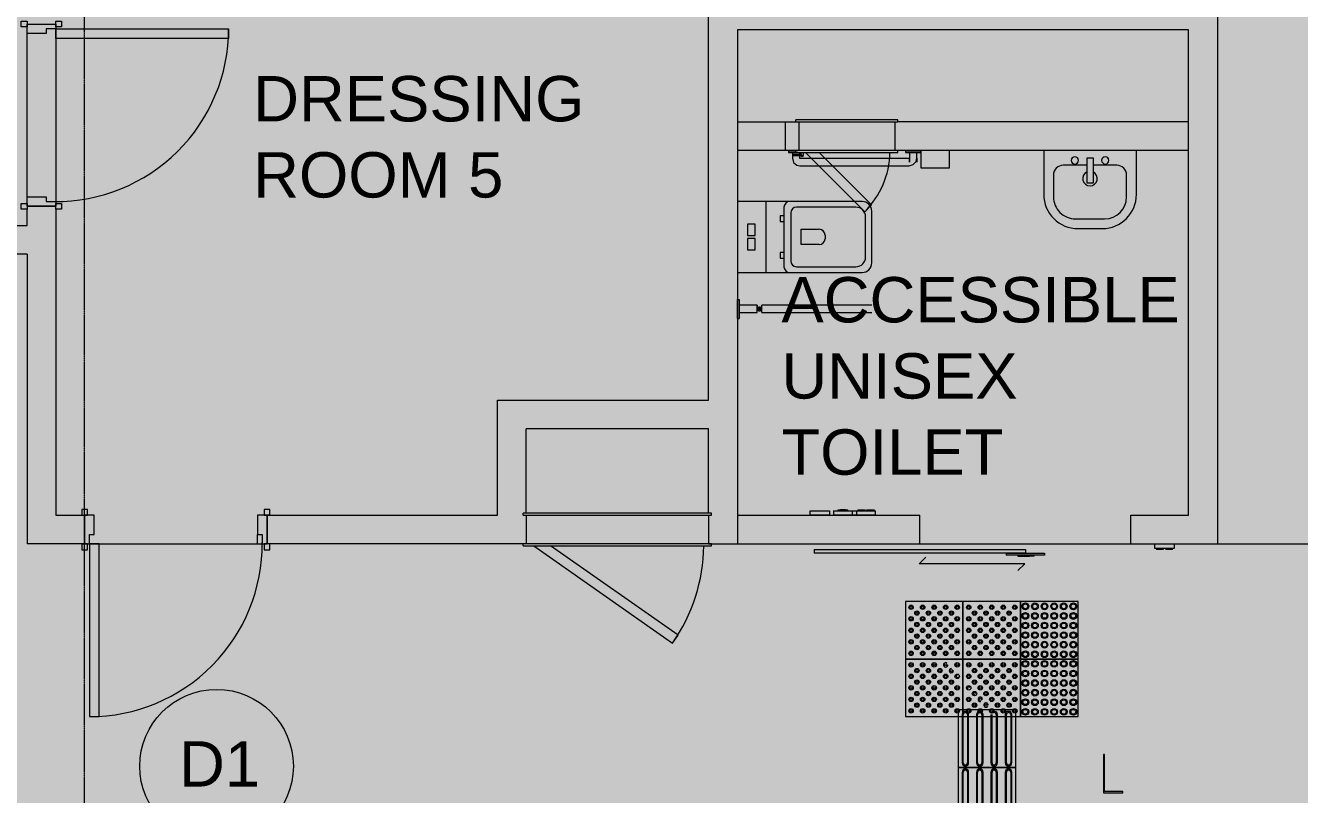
# Model space of a CAD drawing. Header units: millimetres. Extents: x 15878 to 679837, y -72324 to 391440.
# Drawn here: x 189474 to 196110, y 34341 to 38350 of the extents above; entities that cross this region are included whole.
import ezdxf

# ---------------------------------------------------------------- set-up
doc = ezdxf.new("R2010")
doc.units = ezdxf.units.MM
doc.linetypes.add('Grid Line__1_200_', pattern=[10.5, 6, -1.5, 1.5, -1.5])
for name, color, linetype, lineweight in [('A-DETL-GENF', 92, 'Continuous', 5), ('A-DETL-THIN', 151, 'Continuous', 5), ('A-DOOR', 31, 'Continuous', 5), ('A-DOOR-FRAM', 31, 'Continuous', 5), ('A-FLOR', 192, 'Continuous', 5), ('A-GENM', 13, 'Continuous', 5), ('A-WALL', 113, 'Continuous', 5), ('G-ANNO-TEXT', 231, 'Continuous', 5), ('P-SANR-FIXT', 6, 'Continuous', 5), ('S-GRID', 1, 'Continuous', 5)]:
    doc.layers.add(name, color=color, linetype=linetype, lineweight=lineweight)
doc.styles.add('Swis721 BT_2', font='swiss.ttf', dxfattribs={"height": 236.51772})

# ---------------------------------------------------------------- blocks, each defined once
blk = doc.blocks.new('DLN-Single Door__X01_ - _M02a_ 900 x 2450 _WH_-V410-G_F')
at = {"layer": 'A-DOOR', "color": 253}
for p, q in [((-450, 975), (-400, 975)), ((-450, 75), (-450, 975)), ((-400, 975), (-400, 75)), ((-490, 105), (-460, 105)), ((-490, 75), (-490, 105)), ((-475, 75), (-490, 75)), ((-460, 75), (-475, 75)), ((-460, 105), (-460, 75)), ((-400, 75), (-450, 75)), ((460, 75), (460, 105)), ((460, 105), (490, 105)), ((475, 75), (460, 75)), ((490, 75), (475, 75)), ((490, 105), (490, 75)), ((-490, -75), (-475, -75)), ((-490, -105), (-490, -75)), ((-460, -105), (-490, -105)), ((-475, -75), (-460, -75)), ((-460, -75), (-460, -105)), ((460, -105), (460, -75)), ((460, -75), (475, -75)), ((490, -105), (460, -105)), ((475, -75), (490, -75)), ((490, -75), (490, -105))]:
    blk.add_line(p, q, dxfattribs=at)
blk.add_arc((-450, 75), 900, 359.5, 90, dxfattribs=at)
at = {"layer": 'A-DOOR-FRAM', "color": 253}
for p, q in [((-475, 75), (-450, 75)), ((-475, -75), (-475, 75)), ((-450, 75), (-450, 25)), ((450, 75), (475, 75)), ((450, 25), (450, 75)), ((475, 75), (475, -75)), ((-450, 25), (-425, 25)), ((-425, 25), (-425, -75)), ((425, 25), (450, 25)), ((425, -75), (425, 25)), ((-425, -75), (-475, -75)), ((475, -75), (425, -75))]:
    blk.add_line(p, q, dxfattribs=at)
blk = doc.blocks.new('DLN-Access Panel__AP13_ - _AP13_ 900 x 1100 _WH_-13765078-G_F')
at = {"layer": 'A-DOOR', "color": 253}
for p, q in [((-490, 75), (-490, 85)), ((490, 85), (-490, 85)), ((-490, 75), (490, 75)), ((490, 75), (490, 85)), ((-490, -85), (-490, -75)), ((490, -75), (-490, -75)), ((-490, -85), (490, -85)), ((-435.7, -85), (287.2, -591.2)), ((315.9, -550.3), (-348.5, -85)), ((490, -85), (490, -75)), ((287.2, -591.2), (315.9, -550.3))]:
    blk.add_line(p, q, dxfattribs=at)
blk.add_arc((-450, -75), 900, 325, 359.34653, dxfattribs=at)
at = {"layer": 'A-DOOR-FRAM', "color": 253}
for p, q in [((-475, 75), (-475, -75)), ((475, 75), (475, -75))]:
    blk.add_line(p, q, dxfattribs=at)
blk = doc.blocks.new('DLN-Single Door__X01_ - _M05_ 900 x 2450 _WH_-16935543-G_F')
at = {"layer": 'A-DOOR', "color": 253}
for p, q in [((-460, 105), (-490, 105)), ((-490, 105), (-490, 75)), ((-490, 75), (-475, 75)), ((-475, 75), (-460, 75)), ((-460, 75), (-460, 105)), ((490, 105), (460, 105)), ((460, 105), (460, 75)), ((460, 75), (475, 75)), ((475, 75), (490, 75)), ((490, 75), (490, 105)), ((-475, -75), (-490, -75)), ((-490, -75), (-490, -105)), ((-490, -105), (-460, -105)), ((-460, -75), (-475, -75)), ((-460, -105), (-460, -75)), ((-400, -75), (-450, -75)), ((-450, -75), (-450, -975)), ((-400, -975), (-400, -75)), ((475, -75), (460, -75)), ((460, -75), (460, -105)), ((460, -105), (490, -105)), ((490, -75), (475, -75)), ((490, -105), (490, -75)), ((-450, -975), (-400, -975))]:
    blk.add_line(p, q, dxfattribs=at)
blk.add_arc((-450, -75), 900, 270, 0.5, dxfattribs=at)
at = {"layer": 'A-DOOR-FRAM', "color": 253}
for p, q in [((-425, 75), (-475, 75)), ((-475, 75), (-475, -75)), ((-425, -25), (-425, 75)), ((425, 75), (425, -25)), ((475, 75), (425, 75)), ((475, -75), (475, 75)), ((-450, -75), (-450, -25)), ((-450, -25), (-425, -25)), ((425, -25), (450, -25)), ((450, -25), (450, -75)), ((-475, -75), (-450, -75)), ((450, -75), (475, -75))]:
    blk.add_line(p, q, dxfattribs=at)
blk = doc.blocks.new('wash_basin_12267 - 19_ x 16_-13414772-G_F')
at = {"layer": 'P-SANR-FIXT', "color": 253}
for p, q in [((357.1, 481.4), (230.1, 481.4)), ((369.8, 430.6), (217.4, 430.6)), ((52.3, 303.6), (52.3, 75)), ((103.1, 316.3), (103.1, 202)), ((484.1, 202), (484.1, 316.3)), ((534.9, 75), (534.9, 303.6)), ((277.7, 112), (277.7, 244.6)), ((277.7, 244.6), (309.3, 244.6)), ((309.3, 244.6), (309.3, 112)), ((153.9, 151.2), (277.7, 151.2)), ((309.3, 151.2), (433.3, 151.2)), ((52.3, 75), (534.9, 75)), ((309.3, 112), (277.7, 112))]:
    blk.add_line(p, q, dxfattribs=at)
for centre, radius, start, end in [((230.1, 303.6), 177.8, 90, 180), ((357.1, 303.6), 177.8, 360, 90), ((217.4, 316.3), 114.3, 90, 180), ((369.8, 316.3), 114.3, 360, 90), ((153.9, 202), 50.8, 180, 270), ((293.6, 220.8), 38.1, 294.3702, 245.37568), ((433.3, 202), 50.8, 270, 0), ((214.2, 125.8), 19, 0, 180), ((372.8, 125.8), 19, 0, 180), ((214.2, 125.8), 19, 180, 0), ((372.8, 125.8), 19, 180, 0)]:
    blk.add_arc(centre, radius, start, end, dxfattribs=at)
blk = doc.blocks.new('DLN-Access Panel__AP01_ - _AP04_ 450 x 650 _WH_-V653-G_F')
at = {"layer": 'A-DOOR', "color": 253}
for p, q in [((-265, 75), (-265, 85)), ((265, 85), (-265, 85)), ((-265, 75), (265, 75)), ((265, 75), (265, 85)), ((-240, -95), (-277.5, -95)), ((-277.5, -95), (-277.5, -100)), ((-277.5, -100), (-239.6, -100)), ((-265, -85), (-265, -75)), ((265, -75), (-265, -75)), ((-265, -85), (265, -85)), ((-240, -85), (-240, -97.5)), ((-225, -97.5), (-225, -85)), ((-215, -85), (93.2, -393.2)), ((128.6, -357.8), (-144.3, -85)), ((265, -85), (265, -75)), ((93.2, -393.2), (128.6, -357.8))]:
    blk.add_line(p, q, dxfattribs=at)
for centre, radius, start, end in [((-232.5, -97.5), 7.5, 180, 0), ((-232.5, -97.5), 7.5, 195, 0), ((-232.5, -97.5), 7.5, 199.47122, 360), ((-232.5, -97.5), 7.5, 199.47122, 360), ((-232.5, -97.5), 2, 180, 360), ((-232.5, -97.5), 2, 180, 360), ((-225, -75), 450, 315, 358.68242)]:
    blk.add_arc(centre, radius, start, end, dxfattribs=at)
at = {"layer": 'A-DOOR-FRAM', "color": 253}
for p, q in [((-250, 75), (-250, -75)), ((250, 75), (250, -75))]:
    blk.add_line(p, q, dxfattribs=at)
blk = doc.blocks.new('DLN_Toilet-Disable - DLN_Toilet-Disable-V751-G_F')
at = {"layer": 'P-SANR-FIXT', "color": 253}
for p, q in [((-425, 0), (-325, 0)), ((-425, 0), (-425, -10)), ((-325, -10), (-425, -10)), ((-394, -10), (-394, -103.2)), ((-356, -103.2), (-356, -10)), ((-325, 0), (-325, -10)), ((185, 0), (-185, 0)), ((-185, 0), (-185, -145)), ((185, 0), (-185, 0)), ((-7.5, -52.5), (-67.5, -52.5)), ((-67.5, -52.5), (-67.5, -92.5)), ((-7.5, -92.5), (-7.5, -52.5)), ((7.5, -52.5), (7.5, -92.5)), ((67.5, -52.5), (7.5, -52.5)), ((67.5, -92.5), (67.5, -52.5)), ((185, -145), (185, 0)), ((-394, -103.2), (-356, -103.2)), ((-394, -128.2), (-394, -700)), ((-394, -128.2), (-356, -128.2)), ((-365, -110.7), (-385, -110.7)), ((-385, -110.7), (-385, -120.7)), ((-385, -120.7), (-385, -110.7)), ((-385, -120.7), (-365, -120.7)), ((-382.5, -115.7), (-382.5, -103.2)), ((-382.5, -110.7), (-382.5, -120.7)), ((-382.5, -120.7), (-382.5, -110.7)), ((-382.5, -115.7), (-382.5, -115.7)), ((-382.5, -125.7), (-377.5, -125.7)), ((-377.5, -103.2), (-377.5, -115.7)), ((-372.5, -105.7), (-377.5, -105.7)), ((-377.5, -120.7), (-377.5, -110.7)), ((-377.5, -110.7), (-377.5, -120.7)), ((-377.5, -110.7), (-377.5, -120.7)), ((-377.5, -120.7), (-377.5, -110.7)), ((-377.5, -115.7), (-377.5, -115.7)), ((-377.5, -128.2), (-377.5, -115.7)), ((-377.5, -115.7), (-377.5, -115.7)), ((-372.5, -115.7), (-372.5, -103.2)), ((-372.5, -120.7), (-372.5, -110.7)), ((-372.5, -110.7), (-372.5, -120.7)), ((-372.5, -110.7), (-372.5, -120.7)), ((-372.5, -120.7), (-372.5, -110.7)), ((-372.5, -115.7), (-372.5, -128.2)), ((-372.5, -115.7), (-372.5, -115.7)), ((-372.5, -115.7), (-372.5, -115.7)), ((-372.5, -125.7), (-367.5, -125.7)), ((-367.5, -103.2), (-367.5, -115.7)), ((-367.5, -110.7), (-367.5, -120.7)), ((-367.5, -120.7), (-367.5, -110.7)), ((-367.5, -115.7), (-367.5, -115.7)), ((-365, -110.7), (-365, -120.7)), ((-365, -120.7), (-365, -110.7)), ((-356, -103.2), (-361.6, -103.2)), ((-356, -700), (-356, -128.2)), ((-67.5, -92.5), (-7.5, -92.5)), ((7.5, -92.5), (67.5, -92.5)), ((-185, -145), (-185, -272.8)), ((-180, -150), (180, -150)), ((185, -272.8), (185, -145)), ((155, -242.8), (-155, -242.8)), ((-80, -222.8), (-110, -222.8)), ((-110, -222.8), (-110, -242.8)), ((-80, -242.8), (-80, -222.8)), ((80, -222.8), (80, -242.8)), ((110, -222.8), (80, -222.8)), ((110, -242.8), (110, -222.8)), ((-185, -272.8), (-185, -650)), ((-155, -307.8), (-155, -617.8)), ((125.2, -277.8), (-125, -277.8)), ((-40, -426.5), (-40, -331.7)), ((-40, -331.7), (40, -331.7)), ((40, -331.7), (40, -426.5)), ((155.2, -617.8), (155.2, -307.8)), ((185, -650), (185, -272.8)), ((371, -325.1), (371, -895.5)), ((409, -895.5), (409, -325.1)), ((440, -286.6), (410, -286.6)), ((410, -324.6), (425, -324.6)), ((430.3, -324.6), (440, -324.6)), ((450, -265.6), (440, -265.6)), ((440, -265.6), (440, -295.2)), ((440, -305), (440, -265.6)), ((440, -301.4), (440, -287.1)), ((440, -287.1), (440, -304.9)), ((450, -265.6), (450, -270.9)), ((450, -270.9), (450, -265.6)), ((450, -270.9), (450, -285.6)), ((450, -285.6), (450, -270.9)), ((450, -285.6), (450, -305)), ((450, -295.2), (450, -285.6)), ((450, -305), (450, -295.2)), ((450, -305.6), (450, -315.9)), ((450, -315.9), (450, -305.6)), ((10, -456.5), (-10, -456.5)), ((-135, -700), (135, -700)), ((-105, -667.8), (105.2, -667.8)), ((440, -896), (410, -896)), ((440, -896), (410, -896)), ((440, -896), (410, -896)), ((450, -875), (440, -875)), ((440, -875), (440, -904.6)), ((440, -955), (440, -875)), ((450, -875), (440, -875)), ((440, -875), (440, -904.6)), ((440, -904.6), (440, -875)), ((450, -875), (440, -875)), ((440, -875), (440, -904.6)), ((440, -904.6), (440, -875)), ((440, -896.5), (440, -904.9)), ((440, -906.1), (440, -896.5)), ((440, -905.5), (440, -905.5)), ((440, -905.5), (440, -915)), ((440, -915), (440, -924.5)), ((440, -923.9), (440, -933.5)), ((440, -924.5), (440, -924.5)), ((440, -933.5), (440, -925.1)), ((440, -925.4), (440, -955)), ((440, -925.4), (440, -955)), ((440, -955), (440, -925.4)), ((440, -925.4), (440, -955)), ((440, -955), (440, -925.4)), ((450, -875), (450, -880.4)), ((450, -880.4), (450, -875)), ((450, -875), (450, -895)), ((450, -880.4), (450, -875)), ((450, -875), (450, -880.4)), ((450, -880.4), (450, -875)), ((450, -880.4), (450, -943.3)), ((450, -886.7), (450, -880.4)), ((450, -886.7), (450, -880.4)), ((450, -880.4), (450, -886.7)), ((450, -895), (450, -880.4)), ((450, -895), (450, -886.7)), ((450, -895), (450, -886.7)), ((450, -886.7), (450, -904.6)), ((450, -904.6), (450, -895)), ((450, -895), (450, -915)), ((450, -915), (450, -895)), ((450, -915), (450, -895)), ((450, -925.4), (450, -904.6)), ((450, -904.6), (450, -915)), ((450, -915), (450, -935)), ((450, -935), (450, -915)), ((450, -915), (450, -935)), ((450, -935), (450, -915)), ((450, -943.3), (450, -925.4)), ((450, -955.4), (360, -955.4)), ((360, -955.4), (360, -1105.4)), ((410, -934), (440, -934)), ((410, -934), (440, -934)), ((410, -934), (440, -934)), ((440, -955), (450, -955)), ((440, -955), (450, -955)), ((440, -955), (450, -955)), ((450, -935), (450, -949.6)), ((450, -949.6), (450, -935)), ((450, -935), (450, -949.6)), ((450, -949.6), (450, -935)), ((450, -943.3), (450, -953.6)), ((450, -953.6), (450, -943.3)), ((450, -949.6), (450, -953.6)), ((450, -953.6), (450, -949.6)), ((450, -949.6), (450, -955)), ((450, -955), (450, -949.6)), ((450, -953.6), (450, -955)), ((450, -955), (450, -953.6)), ((450, -953.6), (450, -955)), ((450, -955), (450, -953.6)), ((450, -1105.4), (450, -955.4)), ((360, -1105.4), (450, -1105.4))]:
    blk.add_line(p, q, dxfattribs=at)
at = {"layer": 'P-SANR-FIXT', "color": 253, "flags": 128}
for points in [[(410, -286.6), (388.9, -292.7), (374.6, -309), (371, -325.1)], [(409, -325.1), (409.3, -324.8), (410, -324.6)], [(371, -895.5), (377.2, -916.3), (393.7, -930.5), (410, -934)], [(390, -896), (396, -896), (410, -896)], [(410, -896), (395.7, -896), (390, -896)], [(410, -896), (409, -895.6), (409, -895.5)], [(410, -934), (395.7, -934), (390, -934)], [(390, -934), (396, -934), (410, -934)]]:
    blk.add_lwpolyline(points, dxfattribs=at)
at = {"layer": 'P-SANR-FIXT', "color": 253}
for centre, radius, start, end in [((-180, -145), 5, 180, 270), ((180, -145), 5, 270, 360), ((-155, -272.8), 30, 90, 180), ((155, -272.8), 30, 360, 90), ((-125, -307.8), 30, 90, 180), ((125.2, -307.8), 30, 360, 90), ((-10, -426.5), 30, 180, 270), ((10, -426.5), 30, 270, 360), ((-135, -650), 50, 180, 270), ((-105, -617.8), 50, 180, 270), ((105.2, -617.8), 50, 270, 360), ((135, -650), 50, 270, 360)]:
    blk.add_arc(centre, radius, start, end, dxfattribs=at)
blk = doc.blocks.new('Signage - Lift - Type 1-17070343-G_F')
at = {"layer": 'A-GENM'}
for p, q in [((25, -9), (25, -15)), ((125, -9), (25, -9)), ((25, -15), (119, -15)), ((119, -15), (119, -209)), ((125, -209), (125, -9)), ((119, -209), (125, -209))]:
    blk.add_line(p, q, dxfattribs=at)
blk = doc.blocks.new('Accessible Toilet Power Operated Sliding Door_V14 - Accessible Toilet Power Operated Sliding Door_V14-17315368-G_F')
at = {"layer": 'A-DOOR', "color": 253}
for p, q in [((-1111.1, 213.7), (-1146.5, 178.3)), ((-1146.5, 178.3), (-596.5, 178.3)), ((-596.5, 178.3), (-631.9, 143)), ((-1925, 98), (-1825, 98)), ((-1925, 75), (-1925, 98)), ((-1825, 75), (-1925, 75)), ((-1825, 75), (-1925, 75)), ((-1917.9, 103), (-1880, 103)), ((-1870, 103), (-1832.1, 103)), ((-1825, 98), (-1825, 75)), ((-1150, 103), (-1150, 123)), ((-1150, 123), (-50, 123)), ((-50, 103), (-1150, 103)), ((-50, 103), (-50, 123)), ((-370, -75), (-270, -75)), ((-370, -75), (-270, -75)), ((-370, -75), (-370, -98)), ((-270, -98), (-370, -98)), ((-362.9, -103), (-362.9, -98)), ((-325, -103), (-362.9, -103)), ((-325, -98), (-325, -103)), ((-315, -98), (-315, -103)), ((-277.1, -103), (-315, -103)), ((-277.1, -103), (-277.1, -98)), ((-270, -75), (-250, -75)), ((-270, -98), (-270, -75)), ((-250, -98), (-270, -98)), ((-250, -75), (-150, -75)), ((-250, -75), (-150, -75)), ((-250, -75), (-250, -98)), ((-150, -98), (-250, -98)), ((-225, -98), (-225, -103)), ((-218, -103), (-225, -103)), ((-218, -98), (-218, -103)), ((-218, -98), (-218, -103)), ((-182, -103), (-218, -103)), ((-213, -98), (-213, -103)), ((-213, -103), (-187, -103)), ((-187, -103), (-213, -103)), ((-203, -103), (-203, -98)), ((-203, -98), (-203, -103)), ((-203, -103), (-197, -103)), ((-197, -103), (-203, -103)), ((-197, -98), (-197, -103)), ((-197, -98), (-197, -103)), ((-187, -98), (-187, -103)), ((-182, -103), (-182, -98)), ((-182, -98), (-182, -103)), ((-175, -103), (-182, -103)), ((-175, -98), (-175, -103)), ((-150, -98), (-150, -75)), ((-130, -75), (-31, -75)), ((-130, -98), (-130, -75)), ((-30, -98), (-130, -98)), ((-30, -76), (-30, -98))]:
    blk.add_line(p, q, dxfattribs=at)
blk = doc.blocks.new('Signage - Dis_Wall Mount 2_ - Signage - Dis_Wall Mount 2_-V756-G_F')
at = {"layer": 'A-GENM'}
for p, q in [((-100, 10), (100, 10)), ((-100, 10), (-100, 0)), ((100, 0), (-100, 0)), ((-40, 0), (-40, -6)), ((-16.7, 0), (-16.7, -6)), ((-16.7, -6), (-16.7, 0)), ((-10, 0), (-10, -6)), ((-10, 0), (-10, -6)), ((10, -6), (10, 0)), ((10, -6), (10, 0)), ((10, -6), (10, 0)), ((18, -6), (18, 0)), ((21.2, -6), (21.2, 0)), ((21.6, 0), (21.6, -6)), ((25.9, -6), (25.9, 0)), ((33.6, -6), (33.6, 0)), ((45.3, -6), (45.3, 0)), ((100, 10), (100, 0)), ((-16.7, -6), (-40, -6)), ((-40, -6), (21.2, -6)), ((18, -6), (-16.7, -6)), ((10, -6), (-10, -6)), ((-10, -6), (10, -6)), ((10, -6), (-10, -6)), ((25.9, -6), (10, -6)), ((21.2, -6), (18, -6)), ((32.2, -6), (25.9, -6)), ((45.3, -6), (32.2, -6))]:
    blk.add_line(p, q, dxfattribs=at)
blk = doc.blocks.new('DLN_Tactile - Hazard warning Tiles-V628-G_F')
at = {"layer": 'A-GENM'}
for p, q in [((150, 150), (-150, 150)), ((-150, 150), (-150, -150)), ((150, -150), (150, 150)), ((-150, -150), (150, -150))]:
    blk.add_line(p, q, dxfattribs=at)
for centre, radius in [((-125, 125), 17.5), ((-125, 125), 12.5), ((-75, 125), 17.5), ((-75, 125), 12.5), ((-25, 125), 17.5), ((-25, 125), 12.5), ((25, 125), 17.5), ((25, 125), 12.5), ((75, 125), 17.5), ((75, 125), 12.5), ((125, 125), 17.5), ((125, 125), 12.5), ((-125, 75), 17.5), ((-125, 75), 12.5), ((-75, 75), 17.5), ((-75, 75), 12.5), ((-25, 75), 17.5), ((-25, 75), 12.5), ((25, 75), 17.5), ((25, 75), 12.5), ((75, 75), 17.5), ((75, 75), 12.5), ((125, 75), 17.5), ((125, 75), 12.5), ((-125, 25), 17.5), ((-125, 25), 12.5), ((-75, 25), 17.5), ((-75, 25), 12.5), ((-25, 25), 17.5), ((-25, 25), 12.5), ((25, 25), 17.5), ((25, 25), 12.5), ((75, 25), 17.5), ((75, 25), 12.5), ((125, 25), 17.5), ((125, 25), 12.5), ((-125, -25), 17.5), ((-125, -75), 17.5), ((-125, -25), 12.5), ((-125, -75), 12.5), ((-75, -25), 17.5), ((-75, -75), 17.5), ((-75, -25), 12.5), ((-75, -75), 12.5), ((-25, -25), 17.5), ((-25, -75), 17.5), ((-25, -25), 12.5), ((-25, -75), 12.5), ((25, -25), 17.5), ((25, -75), 17.5), ((25, -25), 12.5), ((25, -75), 12.5), ((75, -25), 17.5), ((75, -75), 17.5), ((75, -25), 12.5), ((75, -75), 12.5), ((125, -25), 17.5), ((125, -75), 17.5), ((125, -25), 12.5), ((125, -75), 12.5), ((-125, -125), 17.5), ((-125, -125), 12.5), ((-75, -125), 17.5), ((-75, -125), 12.5), ((-25, -125), 17.5), ((-25, -125), 12.5), ((25, -125), 17.5), ((25, -125), 12.5), ((75, -125), 17.5), ((75, -125), 12.5), ((125, -125), 17.5), ((125, -125), 12.5)]:
    blk.add_circle(centre, radius, dxfattribs=at)
blk = doc.blocks.new('DLN_Tactile - Positional Tiles-3867764-G_F')
at = {"layer": 'A-GENM'}
for p, q in [((150, 150), (-150, 150)), ((-150, 150), (-150, -150)), ((150, -150), (150, 150)), ((-150, -150), (150, -150))]:
    blk.add_line(p, q, dxfattribs=at)
for centre, radius in [((-120, 120), 11.5), ((-120, 60), 11.5), ((-120, 120), 6), ((-90, 90), 11.5), ((-90, 90), 6), ((-60, 120), 11.5), ((-60, 60), 11.5), ((-60, 120), 6), ((-30, 90), 11.5), ((-30, 90), 6), ((0, 120), 11.5), ((0, 60), 11.5), ((0, 120), 6), ((30, 90), 11.5), ((30, 90), 6), ((60, 120), 11.5), ((60, 60), 11.5), ((60, 120), 6), ((90, 90), 11.5), ((90, 90), 6), ((120, 120), 11.5), ((120, 60), 11.5), ((120, 120), 6), ((-120, 0), 11.5), ((-120, 60), 6), ((-120, 0), 6), ((-90, 30), 11.5), ((-90, 30), 6), ((-60, 0), 11.5), ((-60, 60), 6), ((-60, 0), 6), ((-30, 30), 11.5), ((-30, 30), 6), ((0, 0), 11.5), ((0, 60), 6), ((0, 0), 6), ((30, 30), 11.5), ((30, 30), 6), ((60, 0), 11.5), ((60, 60), 6), ((60, 0), 6), ((90, 30), 11.5), ((90, 30), 6), ((120, 0), 11.5), ((120, 60), 6), ((120, 0), 6), ((-120, -60), 11.5), ((-120, -60), 6), ((-90, -30), 11.5), ((-90, -30), 6), ((-60, -60), 11.5), ((-60, -60), 6), ((-30, -30), 11.5), ((-30, -30), 6), ((0, -60), 11.5), ((0, -60), 6), ((30, -30), 11.5), ((30, -30), 6), ((60, -60), 11.5), ((60, -60), 6), ((90, -30), 11.5), ((90, -30), 6), ((120, -60), 11.5), ((120, -60), 6), ((-120, -120), 11.5), ((-120, -120), 6), ((-90, -90), 11.5), ((-90, -90), 6), ((-60, -120), 11.5), ((-60, -120), 6), ((-30, -90), 11.5), ((-30, -90), 6), ((0, -120), 11.5), ((0, -120), 6), ((30, -90), 11.5), ((30, -90), 6), ((60, -120), 11.5), ((60, -120), 6), ((90, -90), 11.5), ((90, -90), 6), ((120, -120), 11.5), ((120, -120), 6)]:
    blk.add_circle(centre, radius, dxfattribs=at)
blk = doc.blocks.new('DLN_Tactile - Positional Tiles-V757-G_F')
at = {"layer": 'A-GENM'}
for p, q in [((150, 150), (-150, 150)), ((-150, 150), (-150, -150)), ((150, -150), (150, 150)), ((-150, -150), (150, -150))]:
    blk.add_line(p, q, dxfattribs=at)
for centre, radius in [((-120, 120), 11.5), ((-120, 60), 11.5), ((-120, 120), 6), ((-90, 90), 11.5), ((-90, 90), 6), ((-60, 120), 11.5), ((-60, 60), 11.5), ((-60, 120), 6), ((-30, 90), 11.5), ((-30, 90), 6), ((0, 120), 11.5), ((0, 60), 11.5), ((0, 120), 6), ((30, 90), 11.5), ((30, 90), 6), ((60, 60), 11.5), ((60, 120), 6), ((120, 120), 11.5), ((120, 60), 11.5), ((120, 120), 6), ((-120, 0), 11.5), ((-120, 60), 6), ((-120, 0), 6), ((-90, 30), 11.5), ((-90, 30), 6), ((-60, 0), 11.5), ((-60, 60), 6), ((-60, 0), 6), ((-30, 30), 11.5), ((-30, 30), 6), ((0, 0), 11.5), ((0, 60), 6), ((0, 0), 6), ((30, 30), 11.5), ((30, 30), 6), ((60, 0), 11.5), ((60, 60), 6), ((60, 0), 6), ((90, 30), 11.5), ((90, 30), 6), ((120, 0), 11.5), ((120, 0), 6), ((-120, -60), 11.5), ((-120, -60), 6), ((-90, -30), 11.5), ((-90, -30), 6), ((-60, -60), 11.5), ((-60, -60), 6), ((-30, -30), 11.5), ((-30, -30), 6), ((0, -60), 11.5), ((0, -60), 6), ((30, -30), 11.5), ((30, -30), 6), ((60, -60), 11.5), ((60, -60), 6), ((90, -30), 11.5), ((90, -30), 6), ((120, -60), 11.5), ((120, -60), 6), ((-120, -120), 11.5), ((-120, -120), 6), ((-90, -90), 11.5), ((-90, -90), 6), ((-60, -120), 11.5), ((-60, -120), 6), ((-30, -90), 11.5), ((-30, -90), 6), ((0, -120), 11.5), ((0, -120), 6), ((30, -90), 11.5), ((30, -90), 6), ((60, -120), 11.5), ((60, -120), 6), ((90, -90), 11.5), ((90, -90), 6), ((120, -120), 11.5), ((120, -120), 6)]:
    blk.add_circle(centre, radius, dxfattribs=at)
for centre, radius, start in [((60, 120), 11.5, 45.5336), ((90, 90), 11.5, 86.08696), ((90, 90), 6, 0.00001), ((120, 60), 6, 77.72728)]:
    blk.add_arc(centre, radius, start, 360, dxfattribs=at)
blk = doc.blocks.new('DLN_Tactile - Positional Tiles-V758-G_F')
at = {"layer": 'A-GENM'}
for p, q in [((150, 150), (-150, 150)), ((-150, 150), (-150, -150)), ((150, -150), (150, 150)), ((-150, -150), (150, -150))]:
    blk.add_line(p, q, dxfattribs=at)
for centre, radius in [((-120, 120), 11.5), ((-120, 60), 11.5), ((-120, 120), 6), ((-90, 90), 11.5), ((-90, 90), 6), ((-60, 120), 11.5), ((-60, 60), 11.5), ((-60, 120), 6), ((-30, 90), 11.5), ((-30, 90), 6), ((0, 120), 11.5), ((0, 60), 11.5), ((0, 120), 6), ((30, 90), 11.5), ((30, 90), 6), ((60, 120), 11.5), ((60, 60), 11.5), ((60, 120), 6), ((90, 90), 11.5), ((90, 90), 6), ((120, 120), 11.5), ((120, 60), 11.5), ((120, 120), 6), ((-120, 0), 11.5), ((-120, 60), 6), ((-90, 30), 11.5), ((-90, 30), 6), ((-60, 0), 11.5), ((-60, 60), 6), ((-60, 0), 6), ((-30, 30), 11.5), ((-30, 30), 6), ((0, 0), 11.5), ((0, 60), 6), ((0, 0), 6), ((30, 30), 11.5), ((30, 30), 6), ((60, 0), 11.5), ((60, 60), 6), ((60, 0), 6), ((90, 30), 11.5), ((90, 30), 6), ((120, 0), 11.5), ((120, 60), 6), ((120, 0), 6), ((-120, -60), 11.5), ((-120, -60), 6), ((-90, -30), 11.5), ((-60, -60), 6), ((-30, -30), 11.5), ((-30, -30), 6), ((0, -60), 11.5), ((0, -60), 6), ((30, -30), 11.5), ((30, -30), 6), ((60, -60), 11.5), ((60, -60), 6), ((90, -30), 11.5), ((90, -30), 6), ((120, -60), 11.5), ((120, -60), 6), ((-120, -120), 11.5), ((-120, -120), 6), ((-90, -90), 11.5), ((-90, -90), 6), ((-60, -120), 11.5), ((-60, -120), 6), ((-30, -90), 6), ((0, -120), 11.5), ((0, -120), 6), ((30, -90), 11.5), ((30, -90), 6), ((60, -120), 11.5), ((60, -120), 6), ((90, -90), 11.5), ((90, -90), 6), ((120, -120), 11.5), ((120, -120), 6)]:
    blk.add_circle(centre, radius, dxfattribs=at)
for centre, radius, end in [((-120, 0), 6, 233.18183), ((-90, -30), 6, 310.9091), ((-60, -60), 11.5, 288.85376), ((-30, -90), 11.5, 329.40712)]:
    blk.add_arc(centre, radius, 360, end, dxfattribs=at)
blk = doc.blocks.new('DLN_Tactile - Directional Tiles-V861-G_F')
at = {"layer": 'A-GENM', "color": 253}
for p, q in [((150, 150), (-150, 150)), ((-150, 150), (-150, -150)), ((150, -150), (150, 150)), ((-129.5, 125.5), (-129.5, -125.5)), ((-123.5, -125.5), (-123.5, 125.5)), ((-101.5, 125.5), (-101.5, -125.5)), ((-95.5, -125.5), (-95.5, 125.5)), ((-54.5, 125.5), (-54.5, -125.5)), ((-48.5, -125.5), (-48.5, 125.5)), ((-26.5, 125.5), (-26.5, -125.5)), ((-20.5, -125.5), (-20.5, 125.5)), ((20.5, 125.5), (20.5, -125.5)), ((26.5, -125.5), (26.5, 125.5)), ((48.5, 125.5), (48.5, -125.5)), ((54.5, -125.5), (54.5, 125.5)), ((95.5, 125.5), (95.5, -125.5)), ((101.5, -125.5), (101.5, 125.5)), ((123.5, 125.5), (123.5, -125.5)), ((129.5, -125.5), (129.5, 125.5)), ((-150, -150), (150, -150))]:
    blk.add_line(p, q, dxfattribs=at)
for centre, radius, start, end in [((-112.5, 125.5), 17, 360, 180), ((-112.5, 125.5), 11, 360, 180), ((-37.5, 125.5), 17, 360, 180), ((-37.5, 125.5), 11, 360, 180), ((37.5, 125.5), 17, 360, 151.83806), ((37.5, 125.5), 11, 360, 145.80372), ((112.5, 125.5), 17, 360, 180), ((112.5, 125.5), 11, 360, 180), ((-112.5, -125.5), 17, 180, 360), ((-112.5, -125.5), 11, 180, 360), ((-37.5, -125.5), 17, 180, 360), ((-37.5, -125.5), 11, 180, 360), ((37.5, -125.5), 17, 180, 360), ((37.5, -125.5), 11, 180, 360), ((112.5, -125.5), 17, 180, 360), ((112.5, -125.5), 11, 180, 360)]:
    blk.add_arc(centre, radius, start, end, dxfattribs=at)
blk = doc.blocks.new('DLN_Tactile - Directional Tiles-V862-G_F')
at = {"layer": 'A-GENM', "color": 253}
for p, q in [((150, 150), (-150, 150)), ((-150, 150), (-150, -150)), ((150, -150), (150, 150)), ((-129.5, 125.5), (-129.5, -125.5)), ((-123.5, -125.5), (-123.5, 125.5)), ((-101.5, 125.5), (-101.5, -125.5)), ((-95.5, -125.5), (-95.5, 125.5)), ((-54.5, 125.5), (-54.5, -125.5)), ((-48.5, -125.5), (-48.5, 125.5)), ((-26.5, 125.5), (-26.5, -125.5)), ((-20.5, -125.5), (-20.5, 125.5)), ((20.5, 125.5), (20.5, -125.5)), ((26.5, -125.5), (26.5, 125.5)), ((48.5, 125.5), (48.5, -125.5)), ((54.5, -125.5), (54.5, 125.5)), ((95.5, 125.5), (95.5, -125.5)), ((101.5, -125.5), (101.5, 125.5)), ((123.5, 125.5), (123.5, -125.5)), ((129.5, -125.5), (129.5, 125.5)), ((-150, -150), (150, -150))]:
    blk.add_line(p, q, dxfattribs=at)
for centre, radius, start, end in [((-112.5, 125.5), 17, 360, 180), ((-112.5, 125.5), 11, 360, 180), ((-37.5, 125.5), 17, 360, 180), ((-37.5, 125.5), 11, 360, 180), ((37.5, 125.5), 17, 360, 180), ((37.5, 125.5), 11, 360, 180), ((112.5, 125.5), 17, 360, 180), ((112.5, 125.5), 11, 360, 180), ((-112.5, -125.5), 17, 180, 360), ((-112.5, -125.5), 11, 180, 360), ((-37.5, -125.5), 17, 180, 360), ((-37.5, -125.5), 11, 180, 360), ((37.5, -125.5), 17, 180, 360), ((37.5, -125.5), 11, 180, 360), ((112.5, -125.5), 17, 180, 360), ((112.5, -125.5), 11, 180, 360)]:
    blk.add_arc(centre, radius, start, end, dxfattribs=at)

msp = doc.modelspace()

# ---------------------------------------------------------------- hatches: boundary and pattern name
at = {"layer": 'A-DETL-GENF', "transparency": 33554585}
h = msp.add_hatch(color=253, dxfattribs=at)
h.paths.add_polyline_path([(193031.8, 30457.5), (193031.8, 31607.5), (195106.8, 31607.5), (195106.8, 34107.5), (202306.8, 34107.5), (202306.8, 35797.5), (205331.8, 35797.5), (205331.8, 52007.5), (202831.8, 52007.5), (202831.8, 51406.3), (202231.8, 51406.3), (202231.8, 48337.5), (196081.8, 48337.5), (196081.8, 52057.5), (193181.8, 52057.5), (193181.8, 49957.5), (189481.8, 49957.5), (189481.8, 52057.5), (177431.8, 52057.5), (177431.8, 45607.5), (166981.8, 45607.5), (166981.8, 31607.5), (190881.8, 31607.5), (190881.8, 30457.5)], flags=0)
h.paths.add_polyline_path([(178081.8, 39607.5), (177481.8, 39607.5), (177481.8, 40207.5), (178081.8, 40207.5)], flags=0)
h.paths.add_polyline_path([(199881.8, 39607.5), (199881.8, 40207.5), (200481.8, 40207.5), (200481.8, 39607.5), (199984.4, 39607.5)], flags=0)
h.paths.add_polyline_path([(189481.8, 39607.5), (189481.8, 40207.5), (190081.8, 40207.5), (190081.8, 39607.5)], flags=0)
h.paths.add_polyline_path([(178081.8, 51407.5), (177481.8, 51407.5), (177481.8, 52007.5), (178081.8, 52007.5), (178081.8, 51515.3)], flags=0)

# ---------------------------------------------------------------- linework, layer by layer
at = {"layer": 'A-DETL-THIN'}
msp.add_circle((190468.9, 34489.4), 400, dxfattribs=at)
at = {"layer": 'A-FLOR'}
for p, q in [((193031.8, 36397.5), (193031.8, 38507.5)), ((189481.8, 37422.5), (189481.8, 38307.5)), ((189631.8, 38342.5), (189631.8, 37432.5)), ((193431.8, 37697.5), (193181.8, 37697.5)), ((193181.8, 37697.5), (193181.8, 35797.5)), ((195531.8, 37697.5), (194001.8, 37697.5)), ((195531.8, 35797.5), (195531.8, 37697.5)), ((189481.8, 37307.5), (189481.8, 37392.5)), ((189631.8, 37392.5), (189631.8, 35797.5)), ((189481.8, 37157.5), (177331.8, 37157.5)), ((191931.8, 36397.5), (193031.8, 36397.5)), ((189631.8, 35797.5), (189766.8, 35797.5)), ((190746.8, 35797.5), (191931.8, 35797.5)), ((193181.8, 35797.5), (193561.8, 35797.5)), ((193562.8, 35797.5), (194131.8, 35797.5)), ((189766.8, 35647.5), (189481.8, 35647.5)), ((189806.8, 35647.5), (190706.8, 35647.5)), ((190681.8, 35647.5), (190681.8, 35697.5)), ((192066.8, 35647.5), (190746.8, 35647.5)), ((193031.8, 35647.5), (197566.8, 35647.5))]:
    msp.add_line(p, q, dxfattribs=at)
at = {"layer": 'A-FLOR', "color": 253}
msp.add_line((179481.8, 37307.5), (189481.8, 37307.5), dxfattribs=at)
at = {"layer": 'A-WALL', "color": 253}
for p, q in [((193031.8, 36397.5), (193031.8, 38507.5)), ((195681.8, 38427.5), (195681.8, 35647.5)), ((195531.8, 38327.5), (193181.8, 38327.5)), ((193181.8, 38327.5), (193181.8, 35647.5)), ((195531.8, 37697.5), (195531.8, 38327.5)), ((193181.8, 37847.5), (193501.8, 37847.5)), ((193431.8, 37697.5), (193431.8, 37847.5)), ((194001.8, 37847.5), (194001.8, 37697.5)), ((195531.8, 37847.5), (194016.8, 37847.5)), ((193501.8, 37697.5), (193431.8, 37697.5)), ((189481.8, 37407.5), (189481.8, 37392.5)), ((189481.8, 37407.5), (189631.8, 37407.5)), ((189631.8, 37392.5), (189631.8, 37407.5)), ((189481.8, 37157.5), (189481.8, 35647.5)), ((191931.8, 35797.5), (191931.8, 36397.5)), ((192081.8, 35807.5), (192081.8, 36247.5)), ((193031.8, 36247.5), (192081.8, 36247.5)), ((193031.8, 35807.5), (193031.8, 36247.5)), ((189766.8, 35797.5), (189781.8, 35797.5)), ((189781.8, 35797.5), (189781.8, 35647.5)), ((190746.8, 35797.5), (190731.8, 35797.5)), ((190731.8, 35797.5), (190731.8, 35647.5)), ((193561.8, 35797.5), (193562.8, 35797.5)), ((194131.8, 35647.5), (194131.8, 35797.5)), ((195231.8, 35647.5), (195231.8, 35797.5)), ((195231.8, 35797.5), (195531.8, 35797.5)), ((189766.8, 35647.5), (189781.8, 35647.5)), ((190746.8, 35647.5), (190731.8, 35647.5))]:
    msp.add_line(p, q, dxfattribs=at)
at = {"layer": 'S-GRID', "color": 254, "linetype": 'Grid Line__1_200_'}
msp.add_line((189781.8, 32297.4), (189781.8, 64076.9), dxfattribs=at)

# ---------------------------------------------------------------- block references
at = {"layer": 'A-DOOR', "color": 253}
for name, p, rotation in [('DLN-Single Door__X01_ - _M02a_ 900 x 2450 _WH_-V410-G_F', (189556.8, 37882.5), 270.0000000000002), ('Accessible Toilet Power Operated Sliding Door_V14 - Accessible Toilet Power Operated Sliding Door_V14-17315368-G_F', (193531.8, 35722.5), 180)]:
    msp.add_blockref(name, p, dxfattribs=dict(at, rotation=rotation))
for name, p in [('DLN-Access Panel__AP01_ - _AP04_ 450 x 650 _WH_-V653-G_F', (193751.8, 37772.5)), ('DLN-Single Door__X01_ - _M05_ 900 x 2450 _WH_-16935543-G_F', (190256.8, 35722.5)), ('DLN-Access Panel__AP13_ - _AP13_ 900 x 1100 _WH_-13765078-G_F', (192556.8, 35722.5))]:
    msp.add_blockref(name, p, dxfattribs=at)
at = {"layer": 'A-GENM'}
for name, p in [('Signage - Dis_Wall Mount 2_ - Signage - Dis_Wall Mount 2_-V756-G_F', (194681.8, 35589.5)), ('DLN_Tactile - Positional Tiles-3867764-G_F', (194206.8, 35197.5)), ('DLN_Tactile - Positional Tiles-3867764-G_F', (194506.8, 35197.5)), ('DLN_Tactile - Hazard warning Tiles-V628-G_F', (194806.8, 35197.5)), ('DLN_Tactile - Positional Tiles-V757-G_F', (194206.8, 34897.5)), ('DLN_Tactile - Positional Tiles-V758-G_F', (194506.8, 34897.5)), ('DLN_Tactile - Hazard warning Tiles-V628-G_F', (194806.8, 34897.5))]:
    msp.add_blockref(name, p, dxfattribs=at)
at = {"layer": 'A-GENM', "color": 253}
for name, p in [('DLN_Tactile - Directional Tiles-V861-G_F', (194481.8, 34632.5)), ('DLN_Tactile - Directional Tiles-V862-G_F', (194481.8, 34332.5))]:
    msp.add_blockref(name, p, dxfattribs=at)
at = {"layer": 'A-GENM', "rotation": 180}
msp.add_blockref('Signage - Lift - Type 1-17070343-G_F', (195213.8, 34341.5), dxfattribs=at)
at = {"layer": 'P-SANR-FIXT', "color": 253}
for name, p, rotation in [('DLN_Toilet-Disable - DLN_Toilet-Disable-V751-G_F', (193181.8, 37247.5), 90.00000000000053), ('wash_basin_12267 - 19_ x 16_-13414772-G_F', (195312.3, 37772.5), 180)]:
    msp.add_blockref(name, p, dxfattribs=dict(at, rotation=rotation))

# ---------------------------------------------------------------- texts
at = {"layer": 'G-ANNO-TEXT', "color": 7, "char_height": 236.52, "attachment_point": 1, "line_spacing_factor": 1.00667, "style": 'Swis721 BT_2'}
for s, insert, width in [('DRESSING\\PROOM 5', (190659.7, 38086.5), 1995), ('ACCESSIBLE\\PUNISEX\\PTOILET', (193411.2, 37038.7), 2406), ('D1', (190273.6, 34619.5), 495)]:
    msp.add_mtext(s, dxfattribs=dict(at, insert=insert, width=width))

doc.saveas('drawing.dxf')
